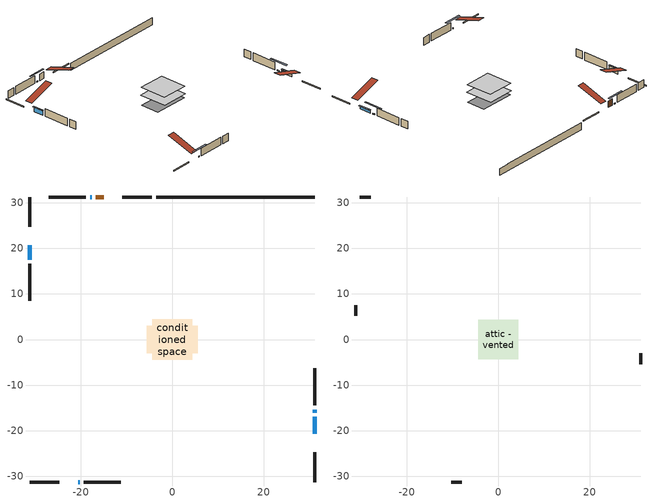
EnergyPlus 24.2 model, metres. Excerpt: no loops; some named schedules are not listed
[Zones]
conditioned space
 floor outside (Floor1 construction): -0.86,-0.86 -0.86,0.86 0.86,0.86 0.86,-0.86 z0.61
 floor adiabatic (AdiabaticFloorConstruction): -4.41,-4.41 -4.41,4.41 4.41,4.41 4.41,-4.41 z0.61
 floor foundation (Slab1 construction): -5.64,-3.05 -5.64,3.05 5.64,3.05 5.64,-3.05 z-1.68
 wall outside (RimJoist1 construction): -4.46,31.22 -10.97,31.22 / -31.22,-31.22 -24.7,-31.22 / -31.22,31.22 -31.22,24.7 / 31.22,-31.22 31.22,-24.7 z0.61:0.91
 wall outside (AdiabaticWallConstruction 1): -15.05,31.22 -16.74,31.22 z0.61:2.64
 wall outside (AdiabaticWallConstruction): 31.22,-20.62 31.22,-16.94 z0.61:1.47; -20.63,-31.22 -20.29,-31.22 / 31.22,-16.01 31.22,-15.35 / -17.66,31.22 -17.99,31.22 z0.61:0.92; -31.22,20.62 -31.22,17.5 z0.61:2.07
 wall outside (Wall1 construction): -18.92,31.22 -27.05,31.22 / -19.37,-31.22 -11.24,-31.22 / -31.22,16.57 -31.22,8.44 / 31.22,-14.43 31.22,-6.3 z0.61:3.05
 wall foundation (FoundationWall1 construction): -3.53,31.22,-1.68 -3.53,31.22,0.61 27.74,31.22,0.61 27.74,31.22,0.5 31.22,31.22,0.5 31.22,31.22,-1.68
 window (WindowConstruction): 31.22,-20.62 31.22,-16.94 z0.61:1.47
 window (WindowConstruction 4): -20.62,-31.22 -20.3,-31.22 z0.61:0.91
 window (WindowConstruction 1): -31.22,20.62 -31.22,17.5 z0.61:2.07
 window (WindowConstruction 2): 31.22,-16.01 31.22,-15.36 z0.61:0.91
 window (WindowConstruction 3): -17.66,31.22 -17.99,31.22 z0.61:0.91
 door (Door): -15.06,31.22 -16.73,31.22 z0.61:2.64
 ceiling adiabatic (AdiabaticFloorConstruction): 4.41,-4.41 4.41,4.41 -4.41,4.41 -4.41,-4.41 z0.61
attic - vented
 floor to conditioned space (Floor2 construction Reversed): -4.33,-4.33 -4.33,4.33 4.33,4.33 4.33,-4.33 z3.05
 wall outside (Wall2 construction): -27.98,31.22 -30.29,31.22 / -10.31,-31.22 -8,-31.22 / -31.22,7.51 -31.22,5.2 / 31.22,-5.37 31.22,-3.06 z0.61:3.05
 roof outside (Roof1 construction): -14.13,31.22,3.05 -14.13,22.78,5.86 -11.9,22.78,5.86 -11.9,31.22,3.05; -21.55,-31.22,3.05 -21.55,-22.78,5.86 -23.77,-22.78,5.86 -23.77,-31.22,3.05; -31.22,21.55,3.05 -22.78,21.55,5.86 -22.78,23.77,5.86 -31.22,23.77,3.05; 31.22,-21.55,3.05 22.78,-21.55,5.86 22.78,-23.77,5.86 31.22,-23.77,3.05
shading: 31.22,-16.74 31.22,-20.82 31.63,-20.82 31.63,-16.74 z1.67; -17.66,-31.22 -23.26,-31.22 -23.26,-31.63 -17.66,-31.63 z3.55; -31.22,17.3 -31.22,20.82 -31.63,20.82 -31.63,17.3 z2.27; 31.22,-12.72 31.22,-18.65 31.63,-18.65 31.63,-12.72 z3.55; -20.63,31.22 -15.02,31.22 -15.02,31.63 -20.63,31.63 z3.55
[Building]
Building 1: Terrain=Suburbs
[Site:Location]
Winnipeg Intl AP_MB: Latitude {deg}=49.91; Longitude {deg}=-97.24; Time Zone {hr}=-6; Elevation {m}=239; Keep Site Location Information=Yes
[Site:GroundTemperature:Shallow]
-2.46526, -5.11642, -5.32873, -4.07063, 0.979979, 6.00706, 10.3653, 13.1261, 13.3606, 11.1152, 6.8681, 1.99523
[Site:WaterMainsTemperature]
Calculation Method=Schedule; Temperature Schedule=mains temperature schedule
[Material] Roughness=Rough; Thermal Absorptance=0.9
Name | Thickness {m} | Conductivity {W/m-K} | Density {kg/m3} | Specific Heat {J/kg-K} | Solar Absorptance | Visible Absorptance
asphalt or fiberglass shingles | 0.00635 | 0.162714 | 1121.4 | 1465.45 | 0.84 | 0.84
ceiling loosefill ins | 0.169333 | 0.0480833 | 16.02 | 1046.75 | 0.7 | 0.7
ceiling stud and cavity | 0.1397 | 0.498967 | 65.682 | 1177.47 | 0.7 | 0.7
concrete 4.0 in. | 0.1016 | 1.803125 | 2242.8 | 837.4 | 0.7 | 0.7
concrete 8.0 in. | 0.2032 | 1.803125 | 2242.8 | 837.4 | 0.7 | 0.7
door material | 0.04445 | 0.053851 | 512.64 | 1214.23 | 0.7 | 0.7
exterior vertical ins | 0.0457286 | 0.029427 | 32.04 | 1214.23 | 0.7 | 0.7
floor covering | 0.0127 | 0.0433444 | 54.468 | 1339.84 | 0.6 | 0.6
floor rigid ins; wall rigid ins | 0.512978 | 0.029427 | 32.04 | 1214.23 | 0.7 | 0.7
floor stud and cavity | 0.1397 | 0.0914873 | 92.3553 | 1139.71 | 0.7 | 0.7
floor stud and cavity 1 | 0.1397 | 1.75129 | 37.0049 | 1207.88 | 0.7 | 0.7
furniture material conditioned space 1 | 0.1524 | 0.115458 | 640.8 | 1214.23 | 0.6 | 0.6
gypsum board | 0.0127 | 0.160291 | 801 | 837.4 | 0.6 | 0.6
gypsum board 1 | 0.0127 | 0.160291 | 801 | 837.4 | 0.7 | 0.7
osb sheathing 0.5 in. | 0.0127 | 0.115458 | 512.64 | 1214.23 | 0.7 | 0.7
osb sheathing 0.75 in. | 0.01905 | 0.115458 | 512.64 | 1214.23 | 0.7 | 0.7
osb sheathing 2.0 in. | 0.0508 | 0.115458 | 512.64 | 1214.23 | 0.7 | 0.7
rim joist stud and cavity | 0.0508 | 0.029095 | 125.044 | 1163.47 | 0.6 | 0.6
wall stud and cavity | 0.1397 | 0.136321 | 139.0536 | 1170.24 | 0.7 | 0.7
wall stud and cavity 1 | 0.0889 | 6.1454 | 50.32683 | 1063.81 | 0.6 | 0.6
wall stud and cavity 2 | 0.0889 | 0.380278 | 52.3479 | 1209.89 | 0.7 | 0.7
wall stud and cavity 3 | 0.0889 | 0.391764 | 83.0341 | 1211.67 | 0.7 | 0.7
wood siding | 0.0254 | 0.102417 | 544.68 | 1172.36 | 0.4 | 0.4
wood siding 1 | 0.00254 | 0.102417 | 544.68 | 1172.36 | 0.4 | 0.4
wood siding 2; wood siding 3; wood siding 4 | 0.0254 | 0.102417 | 544.68 | 1172.36 | 0.7 | 0.7
[WindowMaterial:SimpleGlazingSystem]
Name | U-Factor {W/m2-K} | Solar Heat Gain Coefficient
WindowMaterial | 4.31585 | 0.67
WindowMaterial 1 | 3.89113 | 0.71
WindowMaterial 2 | 2.909975 | 0.43
[Construction]
AdiabaticFloorConstruction: floor stud and cavity 1, floor rigid ins, osb sheathing 0.75 in., floor covering
AdiabaticWallConstruction: wood siding 3, wall rigid ins, wall stud and cavity 2, gypsum board
AdiabaticWallConstruction 1: wood siding 4, wall rigid ins, wall stud and cavity 2, gypsum board
Door: door material
Floor1 construction: floor stud and cavity, osb sheathing 0.75 in., floor covering
Floor2 construction Reversed: gypsum board, ceiling stud and cavity, ceiling loosefill ins
FoundationWall1 construction: concrete 8.0 in., gypsum board 1
furniture construction conditioned space 1: furniture material conditioned space 1
PartitionWallConstruction: gypsum board, wall stud and cavity 3, gypsum board
RimJoist1 construction: wood siding 2, osb sheathing 2.0 in., rim joist stud and cavity
Roof1 construction: asphalt or fiberglass shingles
Slab1 construction: concrete 4.0 in.
Wall1 construction: wood siding, osb sheathing 0.5 in., wall stud and cavity, gypsum board
Wall2 construction: wood siding 1, wall stud and cavity 1
WindowConstruction: WindowMaterial
WindowConstruction 1: WindowMaterial 1
WindowConstruction 2; WindowConstruction 3; WindowConstruction 4: WindowMaterial 2
[Zone] Multiplier=1; Part of Total Floor Area=Yes
Name | Volume {m3}
attic - vented | 34.2738
conditioned space | 366
[Space]
Name | Zone | Volume {m3}
attic - vented 1 | attic - vented | 34.2738
conditioned space 1 | conditioned space | 366
[ZoneInfiltration:EffectiveLeakageArea]
infil attic - vented 1: Zone or Space=attic - vented 1; Schedule=Always On Discrete; Effective Air Leakage Area {cm2}=2502; Stack Coefficient=0.000365161; Wind Coefficient=1.29111e-05
[ZoneMixing]
whole house fan mix: Zone or Space=attic - vented; Schedule=Always On Continuous; Design Flow Rate Calculation Method=Flow/Zone; Design Flow Rate {m3/s}=0; Source Zone or Space=conditioned space
[SurfaceProperty:ExposedFoundationPerimeter]
Slab1: Exposed Perimeter Calculation Method=TotalExposedPerimeter; Total Exposed Perimeter {m}=34.748
[InternalMass] Zone or ZoneList=conditioned space; Space or SpaceList=conditioned space 1
Name | Construction | Surface Area {m2}
furniture mass conditioned space 1 | furniture construction conditioned space 1 | 59.7522
partition wall mass | PartitionWallConstruction | 149.381
[Lights]
interior lighting: Zone or ZoneList or Space or SpaceList=conditioned space 1; Schedule=interior lighting schedule; Design Level Calculation Method=LightingLevel; Lighting Level {W}=343.2; Return Air Fraction=0; Fraction Radiant=0.6; Fraction Visible=0.2; Fraction Replaceable=1
[People]
occupants: Zone or ZoneList or Space or SpaceList=conditioned space 1; Number of People Schedule=occupants schedule; Number of People Calculation Method=People; Number of People=3; Fraction Radiant=0.314171; Sensible Heat Fraction=0.56303; Activity Level Schedule=occupants activity schedule; Carbon Dioxide Generation Rate {m3/s-W}=0; Enable ASHRAE 55 Comfort Warnings=No; Mean Radiant Temperature Calculation Type=EnclosureAveraged
[ElectricEquipment] Zone or ZoneList or Space or SpaceList=conditioned space 1; Design Level Calculation Method=EquipmentLevel
Name | Schedule | Design Level {W} | Fraction Latent | Fraction Radiant | Fraction Lost
clothes dryer | clothes dryer schedule | 140.772 | 0.015 | 0.081 | 0.85
clothes washer | clothes washer schedule | 32.1985 | 0.03 | 0.162 | 0.7
cooking range | cooking range schedule | 215.147 | 0.08 | 0.432 | 0.2
dishwasher | dishwasher schedule | 66.8632 | 0.3 | 0.18 | 0.4
fridge | fridge schedule | 72.9452 | 0 | 0.6 | 0
mech vent house fan | mech vent house fan schedule | 10 | 0 | 0 | 1
mech vent house fan cfis | mech vent house fan cfis schedule | 0 | 0 | 0 | 0
misc plug loads | misc plug loads schedule | 494.7 | 0.045 | 0.513 | 0.1
whole house fan | Always On Discrete | 0 | 0 | 0 | 1
[OtherEquipment] Zone or ZoneList or Space or SpaceList=conditioned space 1; Design Level Calculation Method=EquipmentLevel
Name | Fuel Type | Schedule | Design Level {W} | Fraction Latent | Fraction Radiant | Fraction Lost
clothes dryer 1 | Electricity | clothes dryer schedule | 0 | 0.015 | 0.081 | 0.85
cooking range 1 | Electricity | cooking range schedule | 0 | 0.08 | 0.432 | 0.2
general water use latent | None | general water use schedule | 62.594 | 1 | 0 | 0
general water use sensible | None | general water use schedule | -61.6891 | 0 | 0.6 | 0
mech vent house fan latent load | None | Always On Discrete | 0 | 1 | 0 | 0
mech vent house fan sensible load | None | Always On Discrete | 0 | 0 | 0 | 0
water heater energy adjustment1 | NaturalGas | Always On Discrete | 0.01 | 0 | 0 | 1
[ZoneInfiltration:DesignFlowRate] Zone or ZoneList or Space or SpaceList=conditioned space 1; Schedule=Always On Discrete; Design Flow Rate Calculation Method=Flow/Zone; Design Flow Rate {m3/s}=0
infil flow; natural vent flow; whole house fan flow
[AvailabilityManager:Scheduled]
central ac and furnace airloop Availability Manager: Schedule=Always On Discrete
[Foundation:Kiva]
Foundation Kiva 1: Initial Indoor Air Temperature {C}=21; Wall Height Above Grade {m}=0.609996; Wall Depth Below Slab {m}=0.2032; Custom Block Material Name 1=exterior vertical ins; Custom Block Depth 1 {m}=2.28999; Custom Block X Position 1 {m}=0.2159; Custom Block Z Position 1 {m}=0
[Foundation:Kiva:Settings]
Soil Conductivity {W/m-K}=0.849921; Soil Density {kg/m3}=1842.3; Soil Specific Heat {J/kg-K}=418.7; Ground Solar Absorptivity=0.9; Ground Thermal Absorptivity=0.9; Ground Surface Roughness {m}=0.03; Far-Field Width {m}=40; Deep-Ground Boundary Condition=ZeroFlux; Deep-Ground Depth {m}=40; Minimum Cell Dimension {m}=0.2; Maximum Cell Growth Coefficient=3; Simulation Timestep=Timestep
[Exterior:Lights]
exterior lighting: Schedule=exterior lighting schedule; Design Level {W}=75.6
[EnergyManagementSystem:GlobalVariable]
central_ac_and_furnace_airloop_Fan_RTF
infil_program_Qfan
infil_program_Qinf
natural_vent_program_Qnv
natural_vent_program_Qwhf
[EnergyManagementSystem:Sensor]
Name | Output:Variable or Output:Meter Index Key | Output:Variable or Output:Meter
airflow_gain | infil flow | Infiltration Sensible Heat Gain Energy
airflow_gain_1 | natural vent flow | Infiltration Sensible Heat Gain Energy
airflow_gain_2 | whole house fan flow | Infiltration Sensible Heat Gain Energy
airflow_loss | infil flow | Infiltration Sensible Heat Loss Energy
airflow_loss_1 | natural vent flow | Infiltration Sensible Heat Loss Energy
airflow_loss_2 | whole house fan flow | Infiltration Sensible Heat Loss Energy
clg_load_cond |  | Cooling:EnergyTransfer:Zone:CONDITIONED SPACE
clg_sp_s; clg_sp_s_1 | cooling setpoint | Schedule Value
clothes_dryer_exhaust_0_sch_s | clothes dryer exhaust 0 schedule | Schedule Value
cool_season | cooling season schedule | Schedule Value
htg_load_cond |  | Heating:EnergyTransfer:Zone:CONDITIONED SPACE
htg_sp_s; htg_sp_s_1 | heating setpoint | Schedule Value
ig_ee_conv | clothes dryer | Electric Equipment Convective Heating Energy
ig_ee_conv_2 | cooking range | Electric Equipment Convective Heating Energy
ig_ee_conv_4 | fridge | Electric Equipment Convective Heating Energy
ig_ee_conv_5 | misc plug loads | Electric Equipment Convective Heating Energy
ig_ee_conv_6 | whole house fan | Electric Equipment Convective Heating Energy
ig_ee_rad | clothes dryer | Electric Equipment Radiant Heating Energy
ig_ee_rad_2 | cooking range | Electric Equipment Radiant Heating Energy
ig_ee_rad_4 | fridge | Electric Equipment Radiant Heating Energy
ig_ee_rad_5 | misc plug loads | Electric Equipment Radiant Heating Energy
ig_ee_rad_6 | whole house fan | Electric Equipment Radiant Heating Energy
ig_lgt_conv | interior lighting | Lights Convective Heating Energy
ig_lgt_rad | interior lighting | Lights Radiant Heating Energy
ig_lgt_vis | interior lighting | Lights Visible Radiation Heating Energy
ig_oe_conv | clothes dryer 1 | Other Equipment Convective Heating Energy
ig_oe_conv_1 | cooking range 1 | Other Equipment Convective Heating Energy
ig_oe_conv_2 | general water use latent | Other Equipment Convective Heating Energy
ig_oe_conv_3 | general water use sensible | Other Equipment Convective Heating Energy
ig_oe_conv_4 | water heater energy adjustment1 | Other Equipment Convective Heating Energy
ig_oe_rad | clothes dryer 1 | Other Equipment Radiant Heating Energy
ig_oe_rad_1 | cooking range 1 | Other Equipment Radiant Heating Energy
ig_oe_rad_2 | general water use latent | Other Equipment Radiant Heating Energy
ig_oe_rad_3 | general water use sensible | Other Equipment Radiant Heating Energy
ig_oe_rad_4 | water heater energy adjustment1 | Other Equipment Radiant Heating Energy
ig_ppl_conv | occupants | People Convective Heating Energy
ig_ppl_rad | occupants | People Radiant Heating Energy
im_conv | furniture mass conditioned space 1 | Surface Inside Face Convection Heat Gain Energy
im_conv_1 | partition wall mass | Surface Inside Face Convection Heat Gain Energy
im_ig | furniture mass conditioned space 1 | Surface Inside Face Internal Gains Radiation Heat Gain Energy
im_ig_1 | partition wall mass | Surface Inside Face Internal Gains Radiation Heat Gain Energy
im_lgt | furniture mass conditioned space 1 | Surface Inside Face Lights Radiation Heat Gain Energy
im_lgt_1 | partition wall mass | Surface Inside Face Lights Radiation Heat Gain Energy
im_sol | furniture mass conditioned space 1 | Surface Inside Face Solar Radiation Heat Gain Energy
im_sol_1 | partition wall mass | Surface Inside Face Solar Radiation Heat Gain Energy
im_surf | furniture mass conditioned space 1 | Surface Inside Face Net Surface Thermal Radiation Heat Gain Energy
im_surf_1 | partition wall mass | Surface Inside Face Net Surface Thermal Radiation Heat Gain Energy
mv_conv | mech vent house fan | Electric Equipment Convective Heating Energy
mv_conv_1 | mech vent house fan cfis | Electric Equipment Convective Heating Energy
mv_conv_2 | mech vent house fan latent load | Other Equipment Convective Heating Energy
mv_conv_3 | mech vent house fan sensible load | Other Equipment Convective Heating Energy
mv_rad | mech vent house fan | Electric Equipment Radiant Heating Energy
mv_rad_1 | mech vent house fan cfis | Electric Equipment Radiant Heating Energy
mv_rad_2 | mech vent house fan latent load | Other Equipment Radiant Heating Energy
mv_rad_3 | mech vent house fan sensible load | Other Equipment Radiant Heating Energy
natural_vent_s | natural vent schedule | Schedule Value
out_pb_s |  | Site Outdoor Air Barometric Pressure
out_wt_s |  | Site Outdoor Air Humidity Ratio
site_vw_s |  | Site Wind Speed
ss_back_out | Window1 | Surface Window Shortwave from Zone Back Out Window Heat Transfer Rate
ss_back_out_1 | Window10 | Surface Window Shortwave from Zone Back Out Window Heat Transfer Rate
ss_back_out_2 | Window5 | Surface Window Shortwave from Zone Back Out Window Heat Transfer Rate
ss_back_out_3 | Window7 | Surface Window Shortwave from Zone Back Out Window Heat Transfer Rate
ss_back_out_4 | Window9 | Surface Window Shortwave from Zone Back Out Window Heat Transfer Rate
ss_conv | Door1 | Surface Inside Face Convection Heat Gain Energy
ss_conv_1 | Window1 | Surface Inside Face Convection Heat Gain Energy
ss_conv_2 | Window10 | Surface Inside Face Convection Heat Gain Energy
ss_conv_3 | Window5 | Surface Inside Face Convection Heat Gain Energy
ss_conv_4 | Window7 | Surface Inside Face Convection Heat Gain Energy
ss_conv_5 | Window9 | Surface Inside Face Convection Heat Gain Energy
ss_ig | Door1 | Surface Inside Face Internal Gains Radiation Heat Gain Energy
ss_ig_1 | Window1 | Surface Inside Face Internal Gains Radiation Heat Gain Energy
ss_ig_2 | Window10 | Surface Inside Face Internal Gains Radiation Heat Gain Energy
ss_ig_3 | Window5 | Surface Inside Face Internal Gains Radiation Heat Gain Energy
ss_ig_4 | Window7 | Surface Inside Face Internal Gains Radiation Heat Gain Energy
ss_ig_5 | Window9 | Surface Inside Face Internal Gains Radiation Heat Gain Energy
ss_lgt | Door1 | Surface Inside Face Lights Radiation Heat Gain Energy
ss_sol | Door1 | Surface Inside Face Solar Radiation Heat Gain Energy
ss_surf | Door1 | Surface Inside Face Net Surface Thermal Radiation Heat Gain Energy
ss_surf_1 | Window1 | Surface Inside Face Net Surface Thermal Radiation Heat Gain Energy
ss_surf_2 | Window10 | Surface Inside Face Net Surface Thermal Radiation Heat Gain Energy
ss_surf_3 | Window5 | Surface Inside Face Net Surface Thermal Radiation Heat Gain Energy
ss_surf_4 | Window7 | Surface Inside Face Net Surface Thermal Radiation Heat Gain Energy
ss_surf_5 | Window9 | Surface Inside Face Net Surface Thermal Radiation Heat Gain Energy
ss_trans_in | Window1 | Surface Window Transmitted Solar Radiation Rate
ss_trans_in_1 | Window10 | Surface Window Transmitted Solar Radiation Rate
ss_trans_in_2 | Window5 | Surface Window Transmitted Solar Radiation Rate
ss_trans_in_3 | Window7 | Surface Window Transmitted Solar Radiation Rate
ss_trans_in_4 | Window9 | Surface Window Transmitted Solar Radiation Rate
ss_trans_out | Window1 | Surface Inside Face Initial Transmitted Diffuse Transmitted Out Window Solar Radiation Rate
ss_trans_out_1 | Window10 | Surface Inside Face Initial Transmitted Diffuse Transmitted Out Window Solar Radiation Rate
ss_trans_out_2 | Window5 | Surface Inside Face Initial Transmitted Diffuse Transmitted Out Window Solar Radiation Rate
ss_trans_out_3 | Window7 | Surface Inside Face Initial Transmitted Diffuse Transmitted Out Window Solar Radiation Rate
ss_trans_out_4 | Window9 | Surface Inside Face Initial Transmitted Diffuse Transmitted Out Window Solar Radiation Rate
s_conv | Floor1 | Surface Inside Face Convection Heat Gain Energy
s_conv_1 | Floor2 | Surface Inside Face Convection Heat Gain Energy
s_conv_10 | Wall1:0 | Surface Inside Face Convection Heat Gain Energy
s_conv_11 | Wall1:180 | Surface Inside Face Convection Heat Gain Energy
s_conv_12 | Wall1:270 | Surface Inside Face Convection Heat Gain Energy
s_conv_13 | Wall1:90 | Surface Inside Face Convection Heat Gain Energy
s_conv_2 | FoundationWall1 | Surface Inside Face Convection Heat Gain Energy
s_conv_3 | inferred conditioned ceiling | Surface Inside Face Convection Heat Gain Energy
s_conv_4 | inferred conditioned floor | Surface Inside Face Convection Heat Gain Energy
s_conv_5 | RimJoist1:0 | Surface Inside Face Convection Heat Gain Energy
s_conv_6 | RimJoist1:180 | Surface Inside Face Convection Heat Gain Energy
s_conv_7 | RimJoist1:270 | Surface Inside Face Convection Heat Gain Energy
s_conv_8 | RimJoist1:90 | Surface Inside Face Convection Heat Gain Energy
s_conv_9 | Slab1 | Surface Inside Face Convection Heat Gain Energy
s_ig | Floor1 | Surface Inside Face Internal Gains Radiation Heat Gain Energy
s_ig_1 | Floor2 | Surface Inside Face Internal Gains Radiation Heat Gain Energy
s_ig_10 | Wall1:0 | Surface Inside Face Internal Gains Radiation Heat Gain Energy
s_ig_11 | Wall1:180 | Surface Inside Face Internal Gains Radiation Heat Gain Energy
s_ig_12 | Wall1:270 | Surface Inside Face Internal Gains Radiation Heat Gain Energy
s_ig_13 | Wall1:90 | Surface Inside Face Internal Gains Radiation Heat Gain Energy
s_ig_2 | FoundationWall1 | Surface Inside Face Internal Gains Radiation Heat Gain Energy
s_ig_3 | inferred conditioned ceiling | Surface Inside Face Internal Gains Radiation Heat Gain Energy
s_ig_4 | inferred conditioned floor | Surface Inside Face Internal Gains Radiation Heat Gain Energy
s_ig_5 | RimJoist1:0 | Surface Inside Face Internal Gains Radiation Heat Gain Energy
s_ig_6 | RimJoist1:180 | Surface Inside Face Internal Gains Radiation Heat Gain Energy
s_ig_7 | RimJoist1:270 | Surface Inside Face Internal Gains Radiation Heat Gain Energy
s_ig_8 | RimJoist1:90 | Surface Inside Face Internal Gains Radiation Heat Gain Energy
s_ig_9 | Slab1 | Surface Inside Face Internal Gains Radiation Heat Gain Energy
s_lgt | Floor1 | Surface Inside Face Lights Radiation Heat Gain Energy
s_lgt_1 | Floor2 | Surface Inside Face Lights Radiation Heat Gain Energy
s_lgt_10 | Wall1:0 | Surface Inside Face Lights Radiation Heat Gain Energy
s_lgt_11 | Wall1:180 | Surface Inside Face Lights Radiation Heat Gain Energy
s_lgt_12 | Wall1:270 | Surface Inside Face Lights Radiation Heat Gain Energy
s_lgt_13 | Wall1:90 | Surface Inside Face Lights Radiation Heat Gain Energy
s_lgt_2 | FoundationWall1 | Surface Inside Face Lights Radiation Heat Gain Energy
s_lgt_3 | inferred conditioned ceiling | Surface Inside Face Lights Radiation Heat Gain Energy
s_lgt_4 | inferred conditioned floor | Surface Inside Face Lights Radiation Heat Gain Energy
s_lgt_5 | RimJoist1:0 | Surface Inside Face Lights Radiation Heat Gain Energy
s_lgt_6 | RimJoist1:180 | Surface Inside Face Lights Radiation Heat Gain Energy
s_lgt_7 | RimJoist1:270 | Surface Inside Face Lights Radiation Heat Gain Energy
s_lgt_8 | RimJoist1:90 | Surface Inside Face Lights Radiation Heat Gain Energy
s_lgt_9 | Slab1 | Surface Inside Face Lights Radiation Heat Gain Energy
s_sol | Floor1 | Surface Inside Face Solar Radiation Heat Gain Energy
s_sol_1 | Floor2 | Surface Inside Face Solar Radiation Heat Gain Energy
s_sol_10 | Wall1:0 | Surface Inside Face Solar Radiation Heat Gain Energy
s_sol_11 | Wall1:180 | Surface Inside Face Solar Radiation Heat Gain Energy
s_sol_12 | Wall1:270 | Surface Inside Face Solar Radiation Heat Gain Energy
s_sol_13 | Wall1:90 | Surface Inside Face Solar Radiation Heat Gain Energy
s_sol_2 | FoundationWall1 | Surface Inside Face Solar Radiation Heat Gain Energy
s_sol_3 | inferred conditioned ceiling | Surface Inside Face Solar Radiation Heat Gain Energy
s_sol_4 | inferred conditioned floor | Surface Inside Face Solar Radiation Heat Gain Energy
s_sol_5 | RimJoist1:0 | Surface Inside Face Solar Radiation Heat Gain Energy
s_sol_6 | RimJoist1:180 | Surface Inside Face Solar Radiation Heat Gain Energy
s_sol_7 | RimJoist1:270 | Surface Inside Face Solar Radiation Heat Gain Energy
s_sol_8 | RimJoist1:90 | Surface Inside Face Solar Radiation Heat Gain Energy
s_sol_9 | Slab1 | Surface Inside Face Solar Radiation Heat Gain Energy
s_surf | Floor1 | Surface Inside Face Net Surface Thermal Radiation Heat Gain Energy
s_surf_1 | Floor2 | Surface Inside Face Net Surface Thermal Radiation Heat Gain Energy
s_surf_10 | Wall1:0 | Surface Inside Face Net Surface Thermal Radiation Heat Gain Energy
s_surf_11 | Wall1:180 | Surface Inside Face Net Surface Thermal Radiation Heat Gain Energy
s_surf_12 | Wall1:270 | Surface Inside Face Net Surface Thermal Radiation Heat Gain Energy
s_surf_13 | Wall1:90 | Surface Inside Face Net Surface Thermal Radiation Heat Gain Energy
s_surf_2 | FoundationWall1 | Surface Inside Face Net Surface Thermal Radiation Heat Gain Energy
s_surf_3 | inferred conditioned ceiling | Surface Inside Face Net Surface Thermal Radiation Heat Gain Energy
s_surf_4 | inferred conditioned floor | Surface Inside Face Net Surface Thermal Radiation Heat Gain Energy
s_surf_5 | RimJoist1:0 | Surface Inside Face Net Surface Thermal Radiation Heat Gain Energy
s_surf_6 | RimJoist1:180 | Surface Inside Face Net Surface Thermal Radiation Heat Gain Energy
s_surf_7 | RimJoist1:270 | Surface Inside Face Net Surface Thermal Radiation Heat Gain Energy
s_surf_8 | RimJoist1:90 | Surface Inside Face Net Surface Thermal Radiation Heat Gain Energy
s_surf_9 | Slab1 | Surface Inside Face Net Surface Thermal Radiation Heat Gain Energy
[EnergyManagementSystem:Actuator]
Name | Actuated Component Unique | Actuated Component Type | Actuated Component Control Type
fridge_schedule_act | fridge schedule | Schedule:Constant | Schedule Value
infil_flow_act | infil flow | Zone Infiltration | Air Exchange Flow Rate
mech_vent_house_fan_cfis_act | mech vent house fan cfis | ElectricEquipment | Electricity Rate
mech_vent_house_fan_latent_load_act | mech vent house fan latent load | OtherEquipment | Power Level
mech_vent_house_fan_sensible_load_act | mech vent house fan sensible load | OtherEquipment | Power Level
natural_vent_flow_act | natural vent flow | Zone Infiltration | Air Exchange Flow Rate
water_heater_ec_adj_act | water heater energy adjustment1 | OtherEquipment | Power Level
whole_house_fan_act | whole house fan | ElectricEquipment | Electricity Rate
whole_house_fan_flow_act | whole house fan flow | Zone Infiltration | Air Exchange Flow Rate
whole_house_fan_mix_act | whole house fan mix | ZoneMixing | Air Exchange Flow Rate
[EnergyManagementSystem:Program]
central_ac_and_furnace_supply_fan_disaggregate_program: Set central_ac_and_furnace_supply_fan_clg = 0; If central_ac_and_furnace_clg_coil_s > 0; Set central_ac_and_furnace_supply_fan_clg = central_ac_and_furnace_supply_fan_s; EndIf
central_ac_and_furnace_supply_fan_disaggregate_program_1: Set central_ac_and_furnace_supply_fan_primary_htg = 0; If central_ac_and_furnace_htg_coil_s > 0; Set central_ac_and_furnace_supply_fan_primary_htg = central_ac_and_furnace_supply_fan_s_1; EndIf
